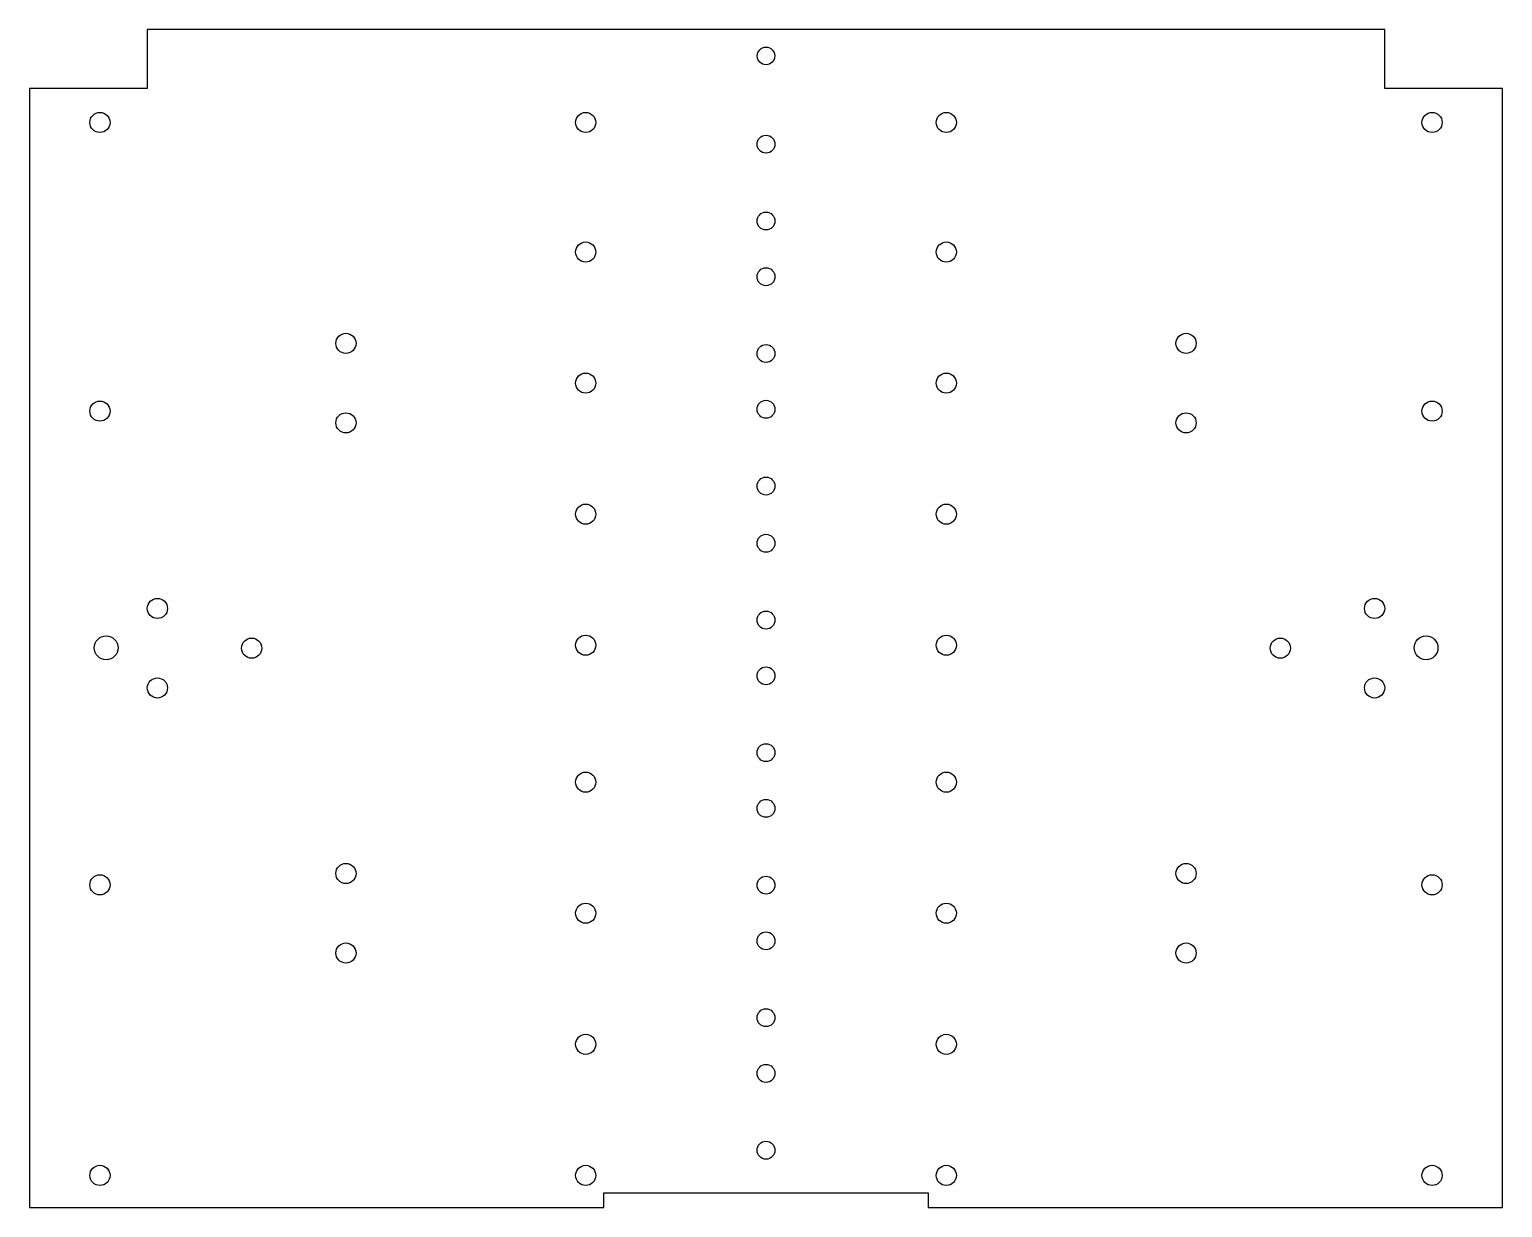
# Model space of a CAD drawing. Header units: millimetres. Extents: x 5 to 255, y 5 to 205.
import ezdxf

# ---------------------------------------------------------------- set-up
doc = ezdxf.new("R2010")
doc.units = ezdxf.units.MM
doc.header["$MEASUREMENT"] = 0

msp = doc.modelspace()

# ---------------------------------------------------------------- linework, layer by layer
for p, q in [((5, 102.75), (5, 96.5)), ((102.5, 5), (102.5, 7.5)), ((102.5, 7.5), (157.5, 7.5)), ((157.5, 7.5), (157.5, 5)), ((157.5, 5), (255, 5))]:
    msp.add_line(p, q)
for points in [[(255, 5), (255, 195), (235, 195), (235, 205), (25, 205), (25, 195), (5, 195), (5, 102.5)], [(5, 97.5), (5, 5), (102.5, 5)]]:
    msp.add_lwpolyline(points)
for centre, radius in [((130, 200.5), 1.5), ((16.96, 189.21), 1.71), ((99.4, 189.21), 1.71), ((160.6, 189.21), 1.71), ((243.04, 189.21), 1.71), ((130, 185.52), 1.52), ((130, 172.48), 1.52), ((99.4, 167.21), 1.71), ((160.6, 167.21), 1.71), ((130, 163.02), 1.52), ((58.71, 151.71), 1.71), ((201.29, 151.71), 1.71), ((130, 149.98), 1.52), ((99.4, 144.96), 1.71), ((160.6, 144.96), 1.71), ((16.96, 140.21), 1.71), ((130, 140.52), 1.52), ((243.04, 140.21), 1.71), ((58.71, 138.21), 1.71), ((201.29, 138.21), 1.71), ((130, 127.48), 1.52), ((99.4, 122.71), 1.71), ((160.6, 122.71), 1.71), ((130, 117.77), 1.52), ((26.71, 106.71), 1.71), ((233.29, 106.71), 1.71), ((130, 104.73), 1.52), ((18.02, 100.02), 2.02), ((42.71, 99.96), 1.71), ((99.4, 100.46), 1.71), ((160.6, 100.46), 1.71), ((217.29, 99.96), 1.71), ((242.02, 100.02), 2.02), ((130, 95.27), 1.52), ((26.71, 93.21), 1.71), ((233.29, 93.21), 1.71), ((130, 82.23), 1.52), ((99.4, 77.21), 1.71), ((160.6, 77.21), 1.71), ((130, 72.77), 1.52), ((58.71, 61.71), 1.71), ((201.29, 61.71), 1.71), ((16.96, 59.79), 1.71), ((130, 59.73), 1.52), ((243.04, 59.79), 1.71), ((99.4, 54.96), 1.71), ((160.6, 54.96), 1.71), ((130, 50.27), 1.52), ((58.71, 48.21), 1.71), ((201.29, 48.21), 1.71), ((130, 37.23), 1.52), ((99.4, 32.71), 1.71), ((160.6, 32.71), 1.71), ((130, 27.77), 1.52), ((130, 14.73), 1.52), ((16.96, 10.46), 1.71), ((99.4, 10.46), 1.71), ((160.6, 10.46), 1.71), ((243.04, 10.46), 1.71)]:
    msp.add_circle(centre, radius)

doc.saveas('drawing.dxf')
